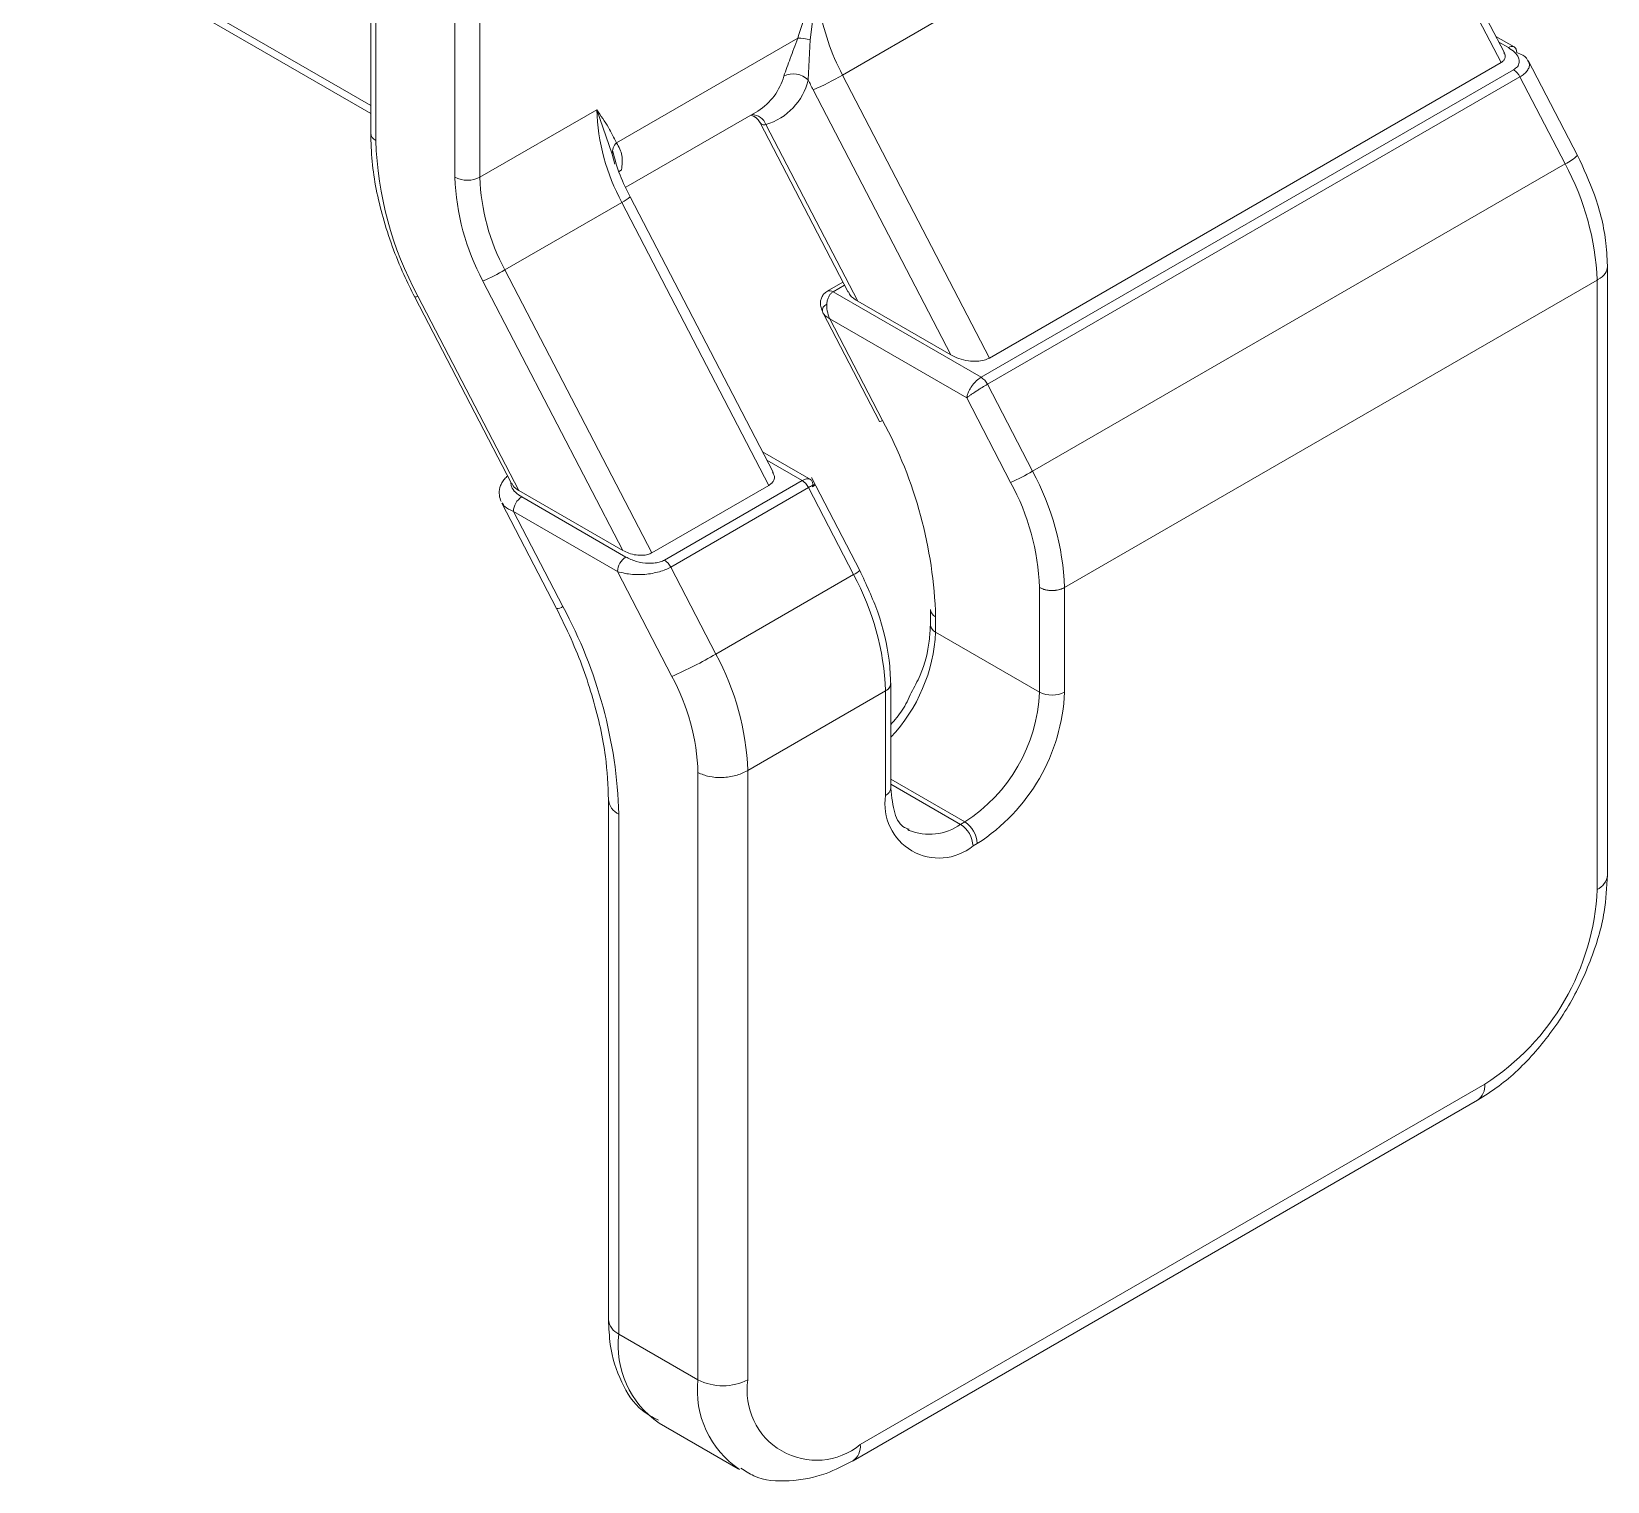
# Model space of a CAD drawing. Header units: centimetres. Extents: x -13594 to 4017, y -3206 to 1780.
# Drawn here: x -174.31 to -127.83, y -2961.43 to -2918.67 of the extents above; entities that cross this region are included whole.
import ezdxf

# ---------------------------------------------------------------- set-up
doc = ezdxf.new("R2010")
doc.units = ezdxf.units.CM

msp = doc.modelspace()

# ---------------------------------------------------------------- linework, layer by layer
at = {"color": 7, "linetype": 'Continuous', "lineweight": 0}
for p, q in [((-164.304, -2896.328), (-164.304, -2921.667)), ((-164.151, -2896.541), (-164.151, -2921.879)), ((-161.819, -2922.964), (-161.819, -2898.149)), ((-161.082, -2898.149), (-161.082, -2922.964)), ((-130.967, -2919.582), (-135.3, -2911.237)), ((-130.871, -2919.291), (-135.117, -2911.112)), ((-174.307, -2915.07), (-164.304, -2920.844)), ((-174.163, -2915.388), (-164.304, -2921.079)), ((-151.215, -2917.904), (-151.343, -2918.91)), ((-147.435, -2918.243), (-150.391, -2919.949)), ((-157.051, -2921.947), (-151.712, -2918.865)), ((-151.343, -2918.91), (-151.4, -2920.093)), ((-130.58, -2919.121), (-131.121, -2918.809)), ((-130.753, -2919.139), (-131.034, -2918.977)), ((-146.057, -2928.294), (-130.967, -2919.582)), ((-128.714, -2922.319), (-130.165, -2919.525)), ((-150.391, -2919.949), (-146.057, -2928.294)), ((-146.303, -2928.861), (-130.598, -2919.795)), ((-130.412, -2920.002), (-146.116, -2929.068)), ((-129.079, -2922.568), (-130.412, -2920.002)), ((-147.195, -2928.204), (-151.255, -2920.386)), ((-161.082, -2922.964), (-157.635, -2920.974)), ((-157.182, -2922.281), (-157.635, -2920.974)), ((-156.783, -2923.26), (-152.887, -2921.011)), ((-152.819, -2921.357), (-150.226, -2926.35)), ((-152.646, -2921.411), (-149.942, -2926.618)), ((-157.107, -2922.573), (-157.182, -2922.281)), ((-144.784, -2931.634), (-129.079, -2922.568)), ((-156.897, -2923.705), (-160.344, -2925.695)), ((-152.564, -2932.05), (-156.897, -2923.705)), ((-152.436, -2931.662), (-156.654, -2923.539)), ((-160.344, -2925.695), (-156.011, -2934.04)), ((-127.829, -2943.541), (-127.829, -2925.56)), ((-156.864, -2933.973), (-160.992, -2926.023)), ((-150.378, -2926.058), (-150.84, -2926.325)), ((-150.331, -2926.148), (-150.666, -2926.342)), ((-143.84, -2935.062), (-128.135, -2925.996)), ((-128.135, -2925.996), (-143.839, -2935.062)), ((-128.135, -2925.996), (-128.11, -2925.981)), ((-128.135, -2943.967), (-128.135, -2925.996)), ((-163.006, -2926.495), (-160.148, -2931.999)), ((-162.912, -2926.468), (-159.935, -2932.2)), ((-150.666, -2926.342), (-146.303, -2928.861)), ((-147.195, -2928.204), (-149.942, -2926.618)), ((-150.96, -2926.972), (-149.303, -2930.164)), ((-150.768, -2927.134), (-149.209, -2930.136)), ((-146.727, -2929.467), (-150.768, -2927.134)), ((-145.432, -2931.962), (-146.727, -2929.467)), ((-146.116, -2929.068), (-144.784, -2931.634)), ((-151.316, -2931.886), (-152.749, -2931.059)), ((-151.582, -2931.909), (-152.619, -2931.31)), ((-156.864, -2933.973), (-159.935, -2932.2)), ((-156.011, -2934.04), (-152.564, -2932.05)), ((-155.643, -2934.253), (-151.582, -2931.909)), ((-151.395, -2932.116), (-155.456, -2934.46)), ((-150.063, -2934.682), (-151.395, -2932.116)), ((-149.88, -2934.557), (-151.303, -2931.816)), ((-160.44, -2932.572), (-158.826, -2935.68)), ((-159.851, -2932.391), (-156.78, -2934.163)), ((-160.096, -2932.816), (-158.638, -2935.626)), ((-157.026, -2934.589), (-160.096, -2932.816)), ((-155.456, -2934.46), (-154.124, -2937.026)), ((-155.42, -2937.682), (-157.026, -2934.589)), ((-154.124, -2937.026), (-150.063, -2934.682)), ((-144.576, -2935.062), (-144.576, -2935.062)), ((-144.576, -2938.147), (-144.576, -2935.062)), ((-143.839, -2935.062), (-143.839, -2938.147)), ((-147.797, -2935.714), (-147.797, -2936.163)), ((-147.645, -2935.926), (-147.645, -2936.375)), ((-147.645, -2936.375), (-144.576, -2938.147)), ((-153.179, -2940.454), (-149.119, -2938.11)), ((-149.118, -2938.11), (-153.179, -2940.454)), ((-149.118, -2941.195), (-149.118, -2938.11)), ((-148.966, -2940.982), (-148.966, -2937.897)), ((-154.652, -2958.424), (-154.652, -2940.522)), ((-153.205, -2940.468), (-153.179, -2940.454)), ((-153.179, -2940.454), (-153.179, -2958.424)), ((-148.966, -2940.716), (-146.786, -2941.975)), ((-148.966, -2940.858), (-146.908, -2942.046)), ((-157.29, -2941.318), (-157.29, -2956.653)), ((-156.985, -2941.743), (-156.985, -2957.078)), ((-146.908, -2942.046), (-146.786, -2941.975)), ((-148.471, -2942.2), (-148.424, -2942.226)), ((-146.417, -2942.613), (-146.54, -2942.683)), ((-149.864, -2960.339), (-131.449, -2949.708)), ((-150.08, -2960.816), (-131.665, -2950.185)), ((-156.985, -2957.078), (-154.652, -2958.424)), ((-155.798, -2959.701), (-153.465, -2961.048))]:
    msp.add_line(p, q, dxfattribs=at)
at = {"color": 7, "linetype": 'Continuous', "lineweight": 0, "flags": 128}
msp.add_lwpolyline([(-156.908, -2922.742), (-156.973, -2922.79), (-156.986, -2922.802)], dxfattribs=at)
at = {"color": 7, "linetype": 'Continuous', "lineweight": 0}
for centre, radius, start, end in [((-144.549, -2916.855), 6.61, 189.2488, 207.9093), ((-151.662, -2919.983), 1.12, 73.4561, 92.5752), ((-130.652, -2919.28), 0.175, 65.6929, 125.6176), ((-130.673, -2919.259), 0.167, 352.7442, 55.9436), ((-153.816, -2919.521), 1.756, 301.9414, 344.9102), ((-153.191, -2919.648), 1.846, 287.1719, 346.0562), ((-151.844, -2920.564), 0.648, 46.7095, 115.2322), ((-143.61, -2916.416), 8.614, 205.2667, 207.4423), ((-154.753, -2912.395), 8.724, 293.6448, 300.0076), ((-130.871, -2920.229), 0.512, 26.2787, 57.8163), ((-151.537, -2920.792), 6.101, 181.713, 208.5243), ((-153.094, -2921.59), 0.482, 21.7998, 85.6571), ((-164.043, -2921.641), 0.262, 185.6948, 245.6253), ((-153.906, -2921.573), 10.25, 181.713, 208.5243), ((-156.749, -2922.258), 0.434, 134.1414, 183.0087), ((-129.649, -2921.343), 1.351, 294.9689, 313.8076), ((-135.995, -2926.317), 7.866, 2.3373, 28.4587), ((-154.989, -2922.76), 6.833, 181.713, 208.5243), ((-161.45, -2922.253), 0.801, 242.6097, 297.3903), ((-154.984, -2922.782), 6.101, 181.713, 208.5243), ((-157.202, -2922.999), 0.769, 293.3344, 315.4422), ((-163.616, -2920.029), 6.543, 293.6448, 300.0076), ((-162.998, -2926.347), 0.148, 267.0183, 305.5022), ((-150.768, -2926.482), 0.173, 53.9557, 113.4295), ((-146.576, -2929.295), 0.512, 26.2787, 57.8163), ((-149.295, -2930.015), 0.148, 267.0183, 305.5022), ((-160.573, -2936.313), 12.934, 1.713, 28.5243), ((-148.056, -2925.969), 6.543, 293.6448, 300.0076), ((-151.699, -2935.383), 7.866, 2.3374, 28.4586), ((-151.855, -2932.342), 0.512, 26.2787, 57.8163), ((-151.704, -2935.361), 7.134, 2.4017, 28.452), ((-159.563, -2932.84), 0.534, 122.6055, 177.3945), ((-156.493, -2934.613), 0.534, 122.6055, 177.3945), ((-155.915, -2934.687), 0.512, 26.2787, 57.8163), ((-150.291, -2934.152), 0.577, 293.3344, 315.4422), ((-156.978, -2938.43), 7.866, 2.3374, 28.4586), ((-144.207, -2934.352), 0.801, 242.6097, 297.3903), ((-158.81, -2935.384), 0.297, 267.0183, 305.5022), ((-170.645, -2942.152), 13.666, 1.713, 28.5243), ((-147.537, -2935.688), 0.262, 185.6948, 245.6253), ((-152.474, -2936.148), 4.834, 316.5287, 357.3019), ((-147.537, -2936.137), 0.262, 185.8754, 245.6096), ((-160.668, -2925.695), 13.085, 293.6448, 300.0076), ((-161.039, -2940.775), 7.866, 2.3373, 28.4587), ((-160.995, -2940.712), 6.345, 1.713, 28.5243), ((-149.212, -2937.882), 0.246, 292.4335, 359.0708), ((-149.374, -2937.929), 4.803, 302.6055, 357.3945), ((-149.437, -2937.892), 5.603, 302.6055, 357.3945), ((-144.207, -2937.436), 0.801, 242.6097, 297.3903), ((-149.226, -2940.956), 0.262, 294.3747, 354.3052), ((-156.792, -2941.283), 0.499, 183.7981, 247.2868), ((-147.546, -2941.45), 1.592, 170.786, 309.2033), ((-147.217, -2942.649), 0.8, 2.6055, 57.3945), ((-147.831, -2940.747), 1.593, 248.1495, 305.4002), ((-147.34, -2942.72), 0.8, 2.6055, 57.3945), ((-128.351, -2943.489), 0.524, 294.3747, 354.3052), ((-135.331, -2943.639), 7.204, 302.6055, 357.3945), ((-131.96, -2949.764), 0.514, 305.0133, 6.2988), ((-156.769, -2956.601), 0.524, 185.6948, 245.6253), ((-154.259, -2957.425), 2.747, 172.7442, 235.9436), ((-151.863, -2958.738), 2.807, 173.587, 236.2462), ((-153.916, -2957.003), 1.601, 242.6097, 297.3903), ((-151.158, -2958.752), 2.047, 170.786, 309.2033), ((-150.386, -2960.39), 0.524, 305.7062, 5.6197)]:
    msp.add_arc(centre, radius, start, end, dxfattribs=at)
for points, knots in [([(-151.712, -2918.865), (-151.614, -2918.557), (-151.51, -2918.232), (-151.388, -2917.907), (-151.381, -2917.89)], [0, 0, 0, 0, 0.946306, 1, 1, 1, 1]), ([(-152.12, -2919.978), (-152.059, -2919.811), (-151.938, -2919.477), (-151.787, -2919.068), (-151.712, -2918.865)], [0, 0, 0, 0, 0.501476, 1, 1, 1, 1]), ([(-130.598, -2919.795), (-130.557, -2919.766), (-130.47, -2919.703), (-130.422, -2919.575), (-130.447, -2919.426), (-130.555, -2919.271), (-130.688, -2919.182), (-130.753, -2919.139)], [0, 0, 0, 0, 0.152979, 0.326488, 0.520836, 0.764127, 1, 1, 1, 1]), ([(-130.886, -2919.291), (-130.867, -2919.322), (-130.832, -2919.378), (-130.85, -2919.462), (-130.891, -2919.531), (-130.942, -2919.566), (-130.967, -2919.582)], [0, 0, 0, 0, 0.309059, 0.562302, 0.791844, 1, 1, 1, 1]), ([(-130.508, -2919.28), (-130.446, -2919.306), (-130.33, -2919.355), (-130.214, -2919.44), (-130.188, -2919.504), (-130.177, -2919.531)], [0, 0, 0, 0, 0.399974, 0.744506, 1, 1, 1, 1]), ([(-130.177, -2919.531), (-130.16, -2919.559), (-130.121, -2919.617), (-130.137, -2919.718), (-130.189, -2919.82), (-130.28, -2919.917), (-130.368, -2919.974), (-130.412, -2920.002)], [0, 0, 0, 0, 0.186952, 0.405498, 0.612648, 0.810145, 1, 1, 1, 1]), ([(-157.635, -2920.974), (-157.517, -2921.145), (-157.306, -2921.45), (-157.129, -2921.795), (-157.051, -2921.947)], [0, 0, 0, 0, 0.559868, 1, 1, 1, 1]), ([(-153.094, -2921.131), (-153.076, -2921.136), (-153.031, -2921.147), (-152.901, -2921.22), (-152.84, -2921.321), (-152.808, -2921.373)], [0, 0, 0, 0, 0.2468536, 0.6126834, 1, 1, 1, 1]), ([(-153.042, -2921.148), (-153.001, -2921.168), (-152.907, -2921.216), (-152.851, -2921.305), (-152.819, -2921.356)], [0, 0, 0, 0, 0.431255, 1, 1, 1, 1]), ([(-152.646, -2921.411), (-152.687, -2921.414), (-152.769, -2921.42), (-152.802, -2921.377), (-152.819, -2921.356)], [0, 0, 0, 0, 0.49942, 1, 1, 1, 1]), ([(-164.304, -2921.667), (-164.295, -2921.942), (-164.269, -2922.738), (-163.983, -2924.15), (-163.496, -2925.51), (-163.115, -2926.276), (-163.006, -2926.495)], [0, 0, 0, 0, 0.180398, 0.522015, 0.863293, 1, 1, 1, 1]), ([(-157.051, -2921.947), (-156.985, -2922.07), (-156.853, -2922.315), (-156.89, -2922.6), (-156.908, -2922.742)], [0, 0, 0, 0, 0.500769, 1, 1, 1, 1]), ([(-156.654, -2923.539), (-156.759, -2923.328), (-156.986, -2922.876), (-157.107, -2922.421), (-157.171, -2922.178)], [0, 0, 0, 0, 0.466571, 1, 1, 1, 1]), ([(-127.829, -2925.658), (-127.839, -2925.411), (-127.866, -2924.709), (-128.137, -2923.559), (-128.534, -2922.705), (-128.714, -2922.319)], [0, 0, 0, 0, 0.2289286, 0.6511311, 1, 1, 1, 1]), ([(-127.832, -2925.601), (-127.843, -2925.671), (-127.865, -2925.813), (-128.027, -2925.925), (-128.11, -2925.981)], [0, 0, 0, 0, 0.492602, 1, 1, 1, 1]), ([(-150.837, -2926.323), (-150.872, -2926.348), (-150.941, -2926.395), (-151.006, -2926.498), (-151.037, -2926.602), (-151.044, -2926.718), (-151.02, -2926.837), (-150.987, -2926.912), (-150.973, -2926.945)], [0, 0, 0, 0, 0.177723, 0.348999, 0.501497, 0.631555, 0.835446, 1, 1, 1, 1]), ([(-150.666, -2926.342), (-150.689, -2926.358), (-150.734, -2926.389), (-150.788, -2926.463), (-150.829, -2926.554), (-150.86, -2926.702), (-150.854, -2926.907), (-150.796, -2927.059), (-150.768, -2927.134)], [0, 0, 0, 0, 0.1074725, 0.2200457, 0.3395068, 0.4673542, 0.7377391, 1, 1, 1, 1]), ([(-149.942, -2926.618), (-150.031, -2926.562), (-150.164, -2926.478), (-150.202, -2926.368), (-150.215, -2926.33)], [0, 0, 0, 0, 0.6618672, 1, 1, 1, 1]), ([(-150.853, -2926.702), (-150.875, -2926.717), (-150.919, -2926.746), (-150.962, -2926.799), (-150.985, -2926.857), (-150.984, -2926.94), (-150.924, -2927.043), (-150.82, -2927.104), (-150.768, -2927.134)], [0, 0, 0, 0, 0.107487, 0.220065, 0.339521, 0.467355, 0.73774, 1, 1, 1, 1]), ([(-146.057, -2928.294), (-146.108, -2928.318), (-146.217, -2928.368), (-146.438, -2928.396), (-146.697, -2928.382), (-146.966, -2928.319), (-147.119, -2928.242), (-147.195, -2928.204)], [0, 0, 0, 0, 0.152979, 0.326488, 0.520836, 0.764127, 1, 1, 1, 1]), ([(-146.303, -2928.861), (-146.35, -2928.894), (-146.423, -2928.943), (-146.516, -2929.042), (-146.595, -2929.143), (-146.66, -2929.255), (-146.708, -2929.372), (-146.721, -2929.433), (-146.727, -2929.467)], [0, 0, 0, 0, 0.241235, 0.367758, 0.49796, 0.708295, 0.844074, 1, 1, 1, 1]), ([(-146.116, -2929.068), (-146.166, -2929.098), (-146.243, -2929.143), (-146.359, -2929.216), (-146.467, -2929.285), (-146.57, -2929.355), (-146.665, -2929.42), (-146.706, -2929.45), (-146.727, -2929.467)], [0, 0, 0, 0, 0.241213, 0.367742, 0.49796, 0.708261, 0.844049, 1, 1, 1, 1]), ([(-160.264, -2931.776), (-160.271, -2931.781), (-160.316, -2931.812), (-160.381, -2931.888), (-160.452, -2931.997), (-160.509, -2932.151), (-160.523, -2932.34), (-160.48, -2932.467), (-160.459, -2932.529)], [0, 0, 0, 0, 0.028095, 0.170976, 0.3153, 0.458584, 0.735267, 1, 1, 1, 1]), ([(-152.456, -2931.662), (-152.431, -2931.703), (-152.385, -2931.778), (-152.408, -2931.889), (-152.463, -2931.981), (-152.531, -2932.028), (-152.564, -2932.05)], [0, 0, 0, 0, 0.309059, 0.562302, 0.791844, 1, 1, 1, 1]), ([(-160.168, -2931.96), (-160.166, -2932.004), (-160.161, -2932.107), (-160.048, -2932.259), (-159.916, -2932.347), (-159.851, -2932.391)], [0, 0, 0, 0, 0.271336, 0.641309, 1, 1, 1, 1]), ([(-159.935, -2932.2), (-160.001, -2932.158), (-160.101, -2932.095), (-160.13, -2932.012), (-160.139, -2931.984)], [0, 0, 0, 0, 0.661851, 1, 1, 1, 1]), ([(-151.582, -2931.909), (-151.535, -2931.887), (-151.465, -2931.854), (-151.387, -2931.854), (-151.325, -2931.874), (-151.283, -2931.924), (-151.263, -2932.001), (-151.267, -2932.058), (-151.27, -2932.089)], [0, 0, 0, 0, 0.241213, 0.367742, 0.49796, 0.708261, 0.844049, 1, 1, 1, 1]), ([(-151.395, -2932.116), (-151.351, -2932.091), (-151.285, -2932.054), (-151.23, -2932.028), (-151.197, -2932.015), (-151.193, -2932.023), (-151.219, -2932.049), (-151.252, -2932.075), (-151.27, -2932.089)], [0, 0, 0, 0, 0.241235, 0.367758, 0.49796, 0.708295, 0.844074, 1, 1, 1, 1]), ([(-160.096, -2932.816), (-160.196, -2932.774), (-160.357, -2932.708), (-160.403, -2932.602), (-160.421, -2932.562)], [0, 0, 0, 0, 0.61912, 1, 1, 1, 1]), ([(-156.011, -2934.04), (-156.049, -2934.058), (-156.131, -2934.096), (-156.297, -2934.117), (-156.491, -2934.106), (-156.693, -2934.059), (-156.808, -2934.001), (-156.864, -2933.973)], [0, 0, 0, 0, 0.1529788, 0.326488, 0.5208355, 0.7641274, 1, 1, 1, 1]), ([(-155.456, -2934.46), (-155.505, -2934.485), (-155.606, -2934.538), (-155.792, -2934.6), (-156, -2934.648), (-156.272, -2934.685), (-156.55, -2934.681), (-156.821, -2934.649), (-156.954, -2934.61), (-157.026, -2934.589)], [0, 0, 0, 0, 0.111563, 0.227627, 0.349374, 0.477828, 0.693004, 0.835063, 1, 1, 1, 1]), ([(-156.78, -2934.163), (-156.682, -2934.211), (-156.485, -2934.306), (-156.167, -2934.355), (-155.922, -2934.344), (-155.762, -2934.311), (-155.681, -2934.272), (-155.643, -2934.253)], [0, 0, 0, 0, 0.302269, 0.605174, 0.749885, 0.881053, 1, 1, 1, 1]), ([(-148.966, -2937.916), (-148.977, -2937.68), (-149.011, -2936.999), (-149.283, -2935.843), (-149.69, -2934.966), (-149.88, -2934.557)], [0, 0, 0, 0, 0.220048, 0.635795, 1, 1, 1, 1]), ([(-143.84, -2935.062), (-143.885, -2935.084), (-143.976, -2935.127), (-144.15, -2935.154), (-144.327, -2935.148), (-144.474, -2935.114), (-144.547, -2935.077), (-144.576, -2935.062)], [0, 0, 0, 0, 0.214842, 0.429683, 0.644534, 0.859409, 1, 1, 1, 1]), ([(-158.826, -2935.68), (-158.677, -2935.979), (-158.244, -2936.854), (-157.711, -2938.342), (-157.347, -2939.962), (-157.308, -2940.9), (-157.29, -2941.318)], [0, 0, 0, 0, 0.156545, 0.458029, 0.758442, 1, 1, 1, 1]), ([(-147.797, -2936.163), (-147.805, -2936.319), (-147.828, -2936.775), (-147.997, -2937.492), (-148.272, -2937.994), (-148.364, -2938.164)], [0, 0, 0, 0, 0.255765, 0.748116, 1, 1, 1, 1]), ([(-148.972, -2937.894), (-148.972, -2937.918), (-148.972, -2937.976), (-149.03, -2938.051), (-149.094, -2938.093), (-149.119, -2938.11)], [0, 0, 0, 0, 0.299135, 0.722994, 1, 1, 1, 1]), ([(-148.364, -2938.164), (-148.444, -2938.342), (-148.601, -2938.692), (-148.846, -2938.968), (-148.966, -2939.103)], [0, 0, 0, 0, 0.511282, 1, 1, 1, 1]), ([(-148.423, -2942.191), (-148.471, -2942.176), (-148.659, -2942.117), (-148.882, -2941.775), (-148.938, -2941.244), (-148.966, -2940.982)], [0, 0, 0, 0, 0.144842, 0.576551, 1, 1, 1, 1]), ([(-131.665, -2950.185), (-131.453, -2950.051), (-130.85, -2949.669), (-129.925, -2948.783), (-128.993, -2947.511), (-128.296, -2946.085), (-127.895, -2944.724), (-127.849, -2943.899), (-127.829, -2943.541)], [0, 0, 0, 0, 0.102015, 0.290485, 0.478367, 0.666208, 0.855405, 1, 1, 1, 1]), ([(-157.29, -2956.653), (-157.28, -2956.9), (-157.253, -2957.561), (-156.955, -2958.491), (-156.453, -2959.287), (-155.982, -2959.534), (-155.818, -2959.62)], [0, 0, 0, 0, 0.1971712, 0.526963, 0.8351333, 1, 1, 1, 1]), ([(-153.384, -2961.028), (-153.262, -2961.111), (-152.848, -2961.393), (-151.952, -2961.448), (-150.961, -2961.269), (-150.345, -2960.952), (-150.08, -2960.816)], [0, 0, 0, 0, 0.132412, 0.44657, 0.762627, 1, 1, 1, 1])]:
    msp.add_open_spline(points, degree=3, knots=knots, dxfattribs=at)
msp.add_open_spline([(-153.205, -2940.469), (-153.313, -2940.521), (-153.528, -2940.624), (-153.934, -2940.678), (-154.337, -2940.65), (-154.547, -2940.565), (-154.652, -2940.522)], degree=3, dxfattribs=at)

doc.saveas('drawing.dxf')
